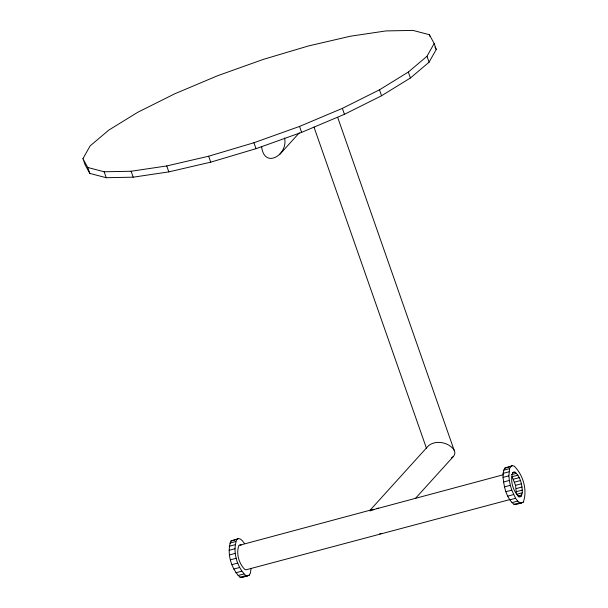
<?xml version="1.0" encoding="UTF-8"?>
<svg xmlns="http://www.w3.org/2000/svg" width="608" height="608" viewBox="0 0 608 608"><rect width="100%" height="100%" fill="white"/><g stroke="black" fill="none" stroke-linecap="round" stroke-linejoin="round"><path stroke-width="0.91" d="M251.081 568.298L250.42 573.078L249.288 575.168L241.9 577.6L240.023 577.197C231.032 568.48 226.472 552.885 230.956 541.006L238.336 538.582L240.221 538.984L242.288 540.634L244.408 543.415M247.73 576.05L245.852 575.647C236.862 566.93 232.302 551.334 236.786 539.456L238.336 538.582M503.044 477.386L503.128 473.358L503.758 470.189L504.891 468.099L512.27 465.667L514.148 466.07C523.138 474.787 527.706 490.382 523.222 502.261L515.835 504.686L513.958 504.29C506.221 497.861 504.085 486.924 503.044 477.386L508.873 475.836L509.588 468.639L510.712 466.549L512.27 465.667M517.879 475.167L512.05 476.718L515.554 485.344L516.466 494.327L522.295 492.776C522.363 485.541 520.76 477.174 515.098 472.218L513.851 471.952L512.81 472.53C509.831 480.426 512.863 490.793 518.844 496.592L520.091 496.858L521.124 496.272L522.295 492.776M82.939 158.665L90.113 145.92L108.771 130.12L137.636 112.343L174.739 93.807L217.55 75.757L263.165 59.44L308.461 45.957L350.352 36.229L385.996 30.924L412.946 30.4L429.377 34.694L434.173 43.51L436.248 49.446L429.073 62.191L410.415 77.984L381.55 95.76L344.447 114.304L301.629 132.354L256.021 148.671L210.725 162.154L168.826 171.882L133.19 177.186L106.24 177.711L89.802 173.417L85.014 164.593L82.939 158.665L87.727 167.481L89.802 173.417M87.727 167.481L104.158 171.775L131.115 171.251L166.752 165.946L208.65 156.218L253.946 142.736L299.554 126.418L342.372 108.368L379.476 89.824L408.34 72.048L426.991 56.255L434.173 43.51M415.446 498.408L453.401 456.471L454.609 454.548L454.883 452.39L337.691 117.397M261.562 146.528C264.366 169.693 288.549 154.546 284.529 137.948M279.543 154.668L299.22 132.924M370.021 510.294L428.564 445.626C436.118 439.706 448.924 442.32 454.214 450.14M451.349 458.029L453.401 456.471M374.513 509.565L370.948 509.983L238.876 545.444C235.896 553.341 238.929 563.707 244.91 569.506L246.156 569.772L510.606 499.381M241.9 577.6L243.458 576.726M503.454 474.719L372.932 509.762A12.852 11.772 42.2 0 0 370.059 510.971M230.956 541.006L236.786 539.456M504.891 468.099L510.712 466.549M229.824 543.104L235.653 541.553M503.758 470.189L509.588 468.639M229.193 546.273L235.022 544.722M503.128 473.358L508.957 471.808M512.597 472.88L515.098 472.218M511.472 474.643L516.473 473.313M229.11 550.301L234.939 548.75M513.403 479.195L519.232 477.645M229.581 554.906L235.41 553.356M503.515 482L509.344 480.449L508.873 475.836M514.596 482.136L520.425 480.586M230.569 559.786L236.398 558.235M504.503 486.879L510.332 485.328L509.344 480.449M515.554 485.344L521.383 483.793M516.207 488.589L522.036 487.031M232.013 564.604L237.842 563.054M505.947 491.697L511.776 490.139L515.599 498.302L517.72 501.091L519.787 502.74L521.664 503.135M516.519 491.652L522.348 490.101M233.806 569.035L239.636 567.484M507.741 496.12L513.57 494.57M517.712 495.991L521.877 494.882M518.632 496.941L521.124 496.272M235.836 572.766L241.665 571.216M509.77 499.852L515.599 498.302M237.956 575.548L243.785 573.998M511.89 502.641L517.72 501.091M240.023 577.197L245.852 575.647M513.958 504.29L519.787 502.74M245.123 576.278L249.288 575.168M521.558 502.702L523.222 502.261M376.983 508.379L378.609 508.182M239.917 544.859L241.163 545.125M434.94 47.044L436.248 49.446M429.377 34.694L429.978 36.389M426.991 56.255L429.073 62.191M408.34 72.048L410.415 77.984M379.476 89.824L381.55 95.76M342.372 108.368L344.447 114.304M313.971 127.057L426.497 448.385M299.554 126.418L301.629 132.354M253.946 142.736L256.021 148.671M208.65 156.218L210.725 162.154M166.752 165.946L168.826 171.882M131.115 171.251L133.19 177.186M104.158 171.775L106.24 177.711M510.332 485.328L511.776 490.139M381.246 533.505A12.852 11.772 42.2 0 1 379.688 533.809"/></g></svg>
